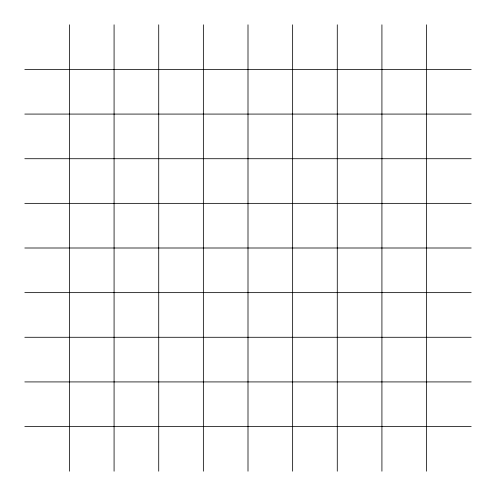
<?xml version="1.0" encoding="UTF-8"?>
<svg xmlns="http://www.w3.org/2000/svg" width="496" height="496" viewBox="0 0 496 496"><rect width="100%" height="100%" fill="white"/><g stroke="black" fill="none" stroke-linecap="round" stroke-linejoin="round"><path stroke-width="0.74" d="M24.8 69.44L471.2 69.44M24.8 114.08L471.2 114.08M24.8 158.72L471.2 158.72M24.8 203.36L471.2 203.36M24.8 248L471.2 248M24.8 292.64L471.2 292.64M24.8 337.28L471.2 337.28M24.8 381.92L471.2 381.92M24.8 426.56L471.2 426.56M426.56 24.8L426.56 471.2M381.92 24.8L381.92 471.2M337.28 24.8L337.28 471.2M292.64 24.8L292.64 471.2M248 24.8L248 471.2M203.36 24.8L203.36 471.2M158.72 24.8L158.72 471.2M114.08 24.8L114.08 471.2M69.44 24.8L69.44 471.2"/></g></svg>
